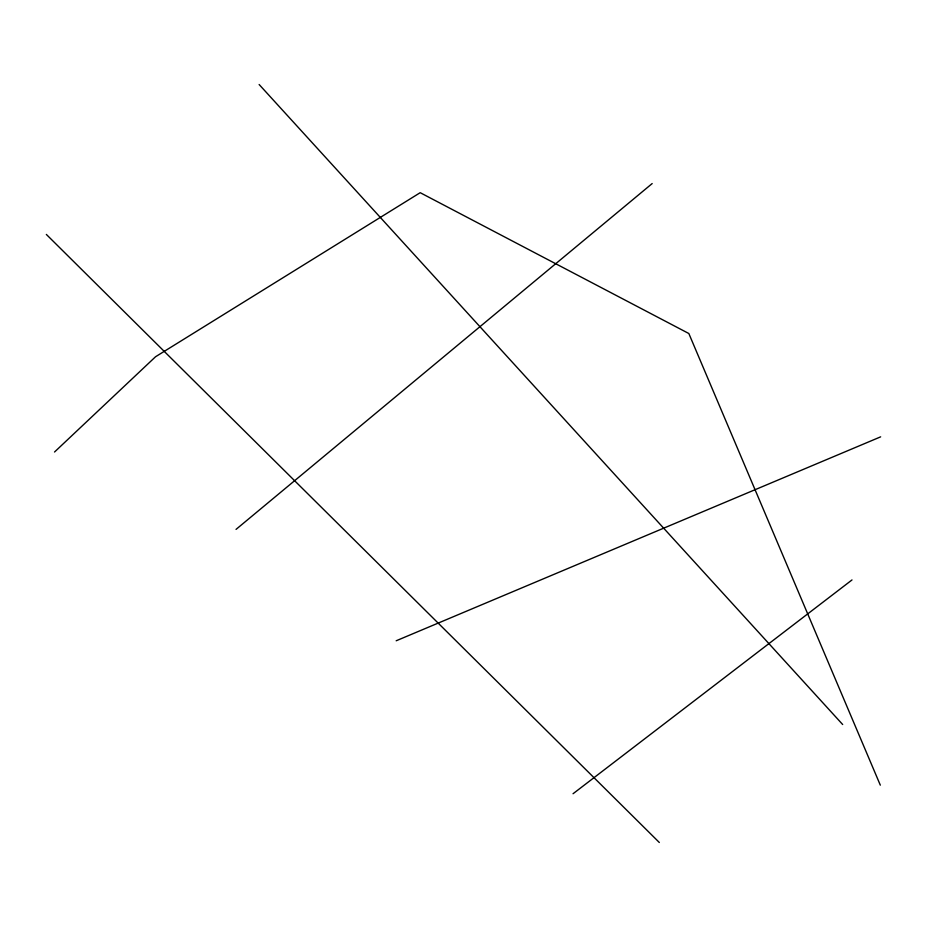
<?xml version="1.0" encoding="UTF-8"?>
<svg xmlns="http://www.w3.org/2000/svg" width="927" height="927" viewBox="0 0 927 927"><rect width="100%" height="100%" fill="white"/><g stroke="black" fill="none" stroke-linecap="round" stroke-linejoin="round"><path stroke-width="1.39" d="M54.531 452.005L155.539 356.756L420.198 192.689L688.831 333.511L880.314 785.157M236.037 529.387L652.179 183.558M573.048 793.732L851.994 579.943M396.188 640.777L880.65 436.849M46.35 234.438L659.329 842.492M259.131 84.508L842.666 724.508"/></g></svg>
